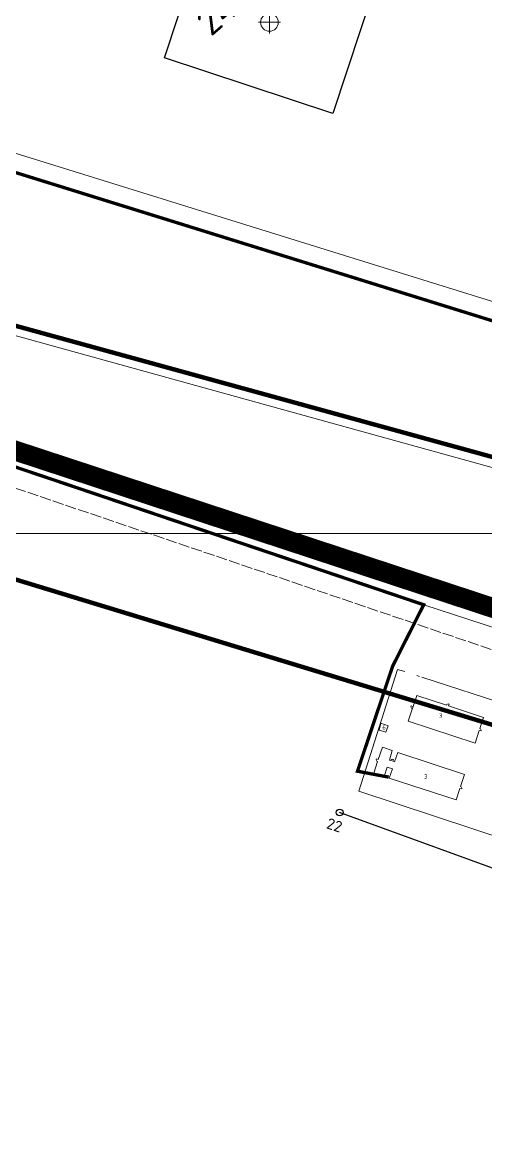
# Model space of a CAD drawing. Header units: millimetres. Extents: x 519 to 9564855, y -810 to 5021775.
# Drawn here: x 9535526 to 9535735, y 4996722 to 4997231 of the extents above; entities that cross this region are included whole.
import ezdxf

# ---------------------------------------------------------------- set-up
doc = ezdxf.new("R2010")
doc.units = ezdxf.units.MM
doc.header["$LTSCALE"] = 2
doc.header["$MEASUREMENT"] = 0
doc.header["$PDMODE"] = 2
doc.header["$PDSIZE"] = 5
for name, pattern in [('ACAD_ISO02W100', [15, 12, -3]), ('DASHED2', [9.525, 6.35, -3.175]), ('Коллектор общий', [11, 5, -1, 5]), ('Отмостка здания', [1.5, 0.375, -0.75, 0.375])]:
    doc.linetypes.add(name, pattern=pattern)
for name, color, linetype in [('GRID_PULKOVO', 7, 'Continuous'), ('New disposal wells', 191, 'Continuous'), ('PPLINE_WAT', 7, 'WTR_LINE'), ('ROAD_GROUND', 9, 'Continuous'), ('Stage 9.Frame&Text', 7, 'Continuous'), ('здания', 253, 'Отмостка здания'), ('МГ-земельный участок', 7, 'Continuous')]:
    doc.layers.add(name, color=color, linetype=linetype)
for name, color, linetype, lineweight in [('WELLS(drilled after 2000y)', 6, 'Continuous', 40), ('Оптиковолоконный кабель', 220, 'CAB6', 20), ('Скв на 2025 допы от ХеКай', 204, 'Continuous', 0), ('Электро', 1, 'Continuous', 30), ('Электроснаб', 1, 'Continuous', 18), ('Электроснабжене', 1, 'Continuous', 18)]:
    doc.layers.add(name, color=color, linetype=linetype, lineweight=lineweight)
doc.styles.add('92051501$0$STANDARD', font='simplex.shx')
doc.styles.add('Elect', font='isocpeur.ttf')
doc.styles.get("Standard").update_dxf_attribs({"font": 'isocpeur.ttf', "width": 0.5})
doc.linetypes.add('_GP_B3', pattern='A,100,-6,["В3",Standard,S=5,R=0,X=-3,Y=-2.5],-8', length=114)
doc.linetypes.add('CAB', pattern='A,0.7,-0.43403,["K",Standard,S=0.9,R=0,X=-0.4,Y=-0.3],-0.8', length=1.93403)
doc.linetypes.add('CAB6', pattern='A,0.9,-0.9,["6",Standard,S=0.9,R=0,X=-0.8,Y=-0.4],11', length=12.8)
doc.linetypes.add('WTR_LINE', pattern='A,0.5,-0.2,["W",92051501$0$STANDARD,S=0.1,R=0,X=-0.1,Y=-0.05],-0.05', length=0.75)
doc.linetypes.add('Ограждение из колючей проволоки', pattern='A,0.75,-0.25,[9,митяй.shx,S=0.05,R=0,X=0,Y=0],-0.5,-0.25,0.75', length=2.5)

# ---------------------------------------------------------------- blocks, each defined once
blk = doc.blocks.new('92051501$0$WELLPAD')
at = {"flags": 128}
blk.add_lwpolyline([(40, -30), (-40, -30), (-40, 30), (40, 30)], close=True, dxfattribs=at)

msp = doc.modelspace()

# ---------------------------------------------------------------- linework, layer by layer
at = {"color": 5, "linetype": 'Ограждение из колючей проволоки', "lineweight": 0}
for p, q in [((9535695.197, 4996938.601, -2.524), (9535677.6, 4996883.6, -2.524)), ((9535868.959, 4996882.481, -2.524), (9535706.123, 4996935.069, -2.524)), ((9535677.6, 4996883.6, -2.524), (9535850.847, 4996826.334, -2.524))]:
    msp.add_line(p, q, dxfattribs=at)
at = {"color": 5, "lineweight": 0}
for p, q in [((9535698.47763, 4996937.62865, -2.524), (9535695.197, 4996938.601, -2.524)), ((9535705.01524, 4996935.39016, -2.524), (9535703.93424, 4996935.78657, -2.524)), ((9535699.925, 4996915.244, 0.119), (9535703.82, 4996926.879, 0.119)), ((9535703.82, 4996926.879, 0.119), (9535717.25182, 4996922.40552, 0.119)), ((9535718.12731, 4996922.09226, 0.119), (9535718.40917, 4996922.94698, 0.119)), ((9535702.13142, 4996921.83469, 0.119), (9535701.27536, 4996922.11248, 0.119)), ((9535718.12731, 4996922.09226, 0.119), (9535733.924, 4996916.886, 0.119)), ((9535730.185, 4996905.334, 0.119), (9535699.925, 4996915.244, 0.119)), ((9535733.924, 4996916.886, 0.119), (9535732.32702, 4996911.95197, 0.119)), ((9535732.03984, 4996911.06469, 0.119), (9535730.185, 4996905.334, 0.119)), ((9535732.03429, 4996911.06587, 0.119), (9535732.91468, 4996910.87899, 0.119)), ((9535688.29051, 4996903.42481, 0.581), (9535686.45957, 4996897.91513, 0.581)), ((9535692.746, 4996901.978, 0.581), (9535688.29051, 4996903.42481, 0.581)), ((9535686.45957, 4996897.91513, 0.581), (9535685.60352, 4996898.19291, 0.581)), ((9535691.504, 4996897.661, 0.581), (9535692.746, 4996901.978, 0.581)), ((9535692.16982, 4996897.41558, 0.581), (9535691.504, 4996897.661, 0.581)), ((9535693.04182, 4996897.09415, 0.581), (9535693.31443, 4996897.98347, 0.581)), ((9535695.342, 4996901.116, 0.581), (9535693.76172, 4996896.8288, 0.581)), ((9535725.371, 4996891.16, 0.581), (9535695.342, 4996901.116, 0.581)), ((9535686.15049, 4996897.03816, 0.581), (9535684.39981, 4996891.75096, 0.581)), ((9535689.06566, 4996890.20602, 0.581), (9535690.458, 4996894.411, 0.581)), ((9535690.458, 4996894.411, 0.581), (9535692.855, 4996893.678, 0.581)), ((9535692.855, 4996893.678, 0.581), (9535691.429, 4996889.452, 0.581)), ((9535693.76172, 4996896.8288, 0.581), (9535693.04182, 4996897.09415, 0.581)), ((9535684.41002, 4996891.74758, 0.581), (9535689.06566, 4996890.20602, 0.581)), ((9535691.429, 4996889.452, 0.581), (9535721.66, 4996879.63, 0.581)), ((9535723.61973, 4996885.71885, 0.581), (9535725.371, 4996891.16, 0.581)), ((9535721.66, 4996879.63, 0.581), (9535723.33406, 4996884.83126, 0.581)), ((9535723.32701, 4996884.83276, 0.581), (9535724.20739, 4996884.64588, 0.581))]:
    msp.add_line(p, q, dxfattribs=at)
at = {"lineweight": 0}
for q in [(9535718.40917, 4996922.94698, 0.119), (9535733.924, 4996916.886, 0.119)]:
    msp.add_line((9535718.12731, 4996922.09226, 0.119), q, dxfattribs=at)
msp.add_arc((9535718.11124, 4996922.07618, 0.119), 0.92036, 71.1123627, 159.0326218, dxfattribs=at)
at = {"color": 5, "lineweight": 0}
for centre, radius, start, end in [((9535718.11124, 4996922.07618, 0.119), 0.92036, 71.1123627, 159.0326218), ((9535702.14757, 4996921.8187, 0.119), 0.92036, 161.3855192, 249.3057782), ((9535732.0056, 4996911.07852, 0.119), 0.93071, 347.6211192, 69.7973382), ((9535686.47573, 4996897.89914, 0.581), 0.92036, 161.3855192, 249.3057782), ((9535693.03657, 4996897.10606, 0.581), 0.92036, 72.428151, 160.3484101), ((9535723.29832, 4996884.8454, 0.581), 0.93071, 347.6211192, 69.7973382)]:
    msp.add_arc(centre, radius, start, end, dxfattribs=at)
at = {"layer": 'GRID_PULKOVO', "lineweight": 0}
msp.add_line((9533000, 4997000), (9548000, 4997000), dxfattribs=at)
at = {"layer": 'New disposal wells', "color": 84, "linetype": 'ByBlock', "lineweight": 0, "ltscale": 25}
msp.add_line((9535970.64922, 4996965.15013), (9535412, 4997120), dxfattribs=at)
at = {"layer": 'New disposal wells', "color": 84, "lineweight": 0, "const_width": 2}
msp.add_lwpolyline([(9536407.99, 4995897.89), (9536708.15, 4996733.18), (9536469.89, 4996809.64), (9536232.22, 4996885.8), (9535970.48, 4996970.56), (9535408.58, 4997125.13), (9535186.3, 4997174.78689), (9535186.3, 4997174.78689)], dxfattribs=at)
at = {"layer": 'PPLINE_WAT', "color": 30, "linetype": 'Коллектор общий', "lineweight": 0, "ltscale": 0.5, "true_color": 0xf26722, "flags": 128}
msp.add_lwpolyline([(9535046.36127, 4997288.56149), (9535148.47954, 4997170.25035), (9535148.47954, 4997170.25035), (9535148.47954, 4997170.25035), (9535148.47954, 4997170.25035), (9535180.25997, 4997160.27006), (9535215.65594, 4997149.15436), (9535270.41631, 4997131.95748), (9535314.69221, 4997118.05314), (9535387.00053, 4997095.34553), (9535485.08724, 4997064.44103), (9535475.8257, 4997036.2876), (9535898.18312, 4996893.12047), (9536103.66, 4996826.34), (9536714.28026, 4996630.74607), (9537054.54945, 4996524.46369), (9537566.5859, 4996359.7184), (9537781.33681, 4996067.54544)], dxfattribs=at)
at = {"layer": 'PPLINE_WAT', "color": 5, "linetype": '_GP_B3', "lineweight": 0, "ltscale": 0.01, "flags": 128}
msp.add_lwpolyline([(9535082.92219, 4997211.76586), (9535233.59197, 4997261.4994), (9539077.337, 4996067.316)], dxfattribs=at)
at = {"layer": 'ROAD_GROUND', "color": 8, "lineweight": 0, "const_width": 9}
msp.add_lwpolyline([(9535986.46099, 4996884.66238), (9534663.59289, 4997320.09621)], dxfattribs=at)
at = {"layer": 'ROAD_GROUND', "lineweight": 0}
for points in [[(9535987.39892, 4996887.51199), (9534665.68911, 4997322.54168)], [(9535988.71435, 4996880.76238), (9534666.44255, 4997315.97704)]]:
    msp.add_lwpolyline(points, dxfattribs=at)
at = {"layer": 'Stage 9.Frame&Text', "color": 0, "linetype": 'ByBlock', "lineweight": 0}
msp.add_circle((9535637.3, 4997230.78), 4, dxfattribs=at)
msp.add_point((9535637.3, 4997230.78), dxfattribs=at)
at = {"layer": 'WELLS(drilled after 2000y)', "linetype": 'CAB', "lineweight": 0, "elevation": -39.9038}
msp.add_lwpolyline([(9534877.32758, 4997277.02824), (9534869.597, 4997253.5278), (9534868.0219, 4997241.9729), (9535191.5832, 4997137.1307), (9535211.6021, 4997126.4322), (9535225.3232, 4997124.1542), (9535307.1944, 4997102.6529), (9535706.976, 4996967.7849), (9535692.9348, 4996940.0376), (9535677.0554, 4996892.6254), (9535691.137, 4996889.9515)], dxfattribs=at)
at = {"layer": 'здания', "color": 5, "linetype": 'Continuous', "lineweight": 0, "elevation": -0.304}
msp.add_lwpolyline([(9535690.859, 4996913.094), (9535687.652, 4996914.331), (9535686.792, 4996911.171), (9535689.903, 4996910.286), (9535690.859, 4996913.094)], dxfattribs=at)
at = {"layer": 'МГ-земельный участок', "color": 0, "linetype": 'DASHED2', "lineweight": 25, "ltscale": 5, "const_width": 2}
msp.add_lwpolyline([(9522167.80801, 4999999.48247), (9521654, 5002362), (9522840, 5002532), (9525642, 5002155), (9528521, 5002235), (9531281, 5003464), (9533105, 5001043), (9546614, 4998215), (9544978, 4995525), (9543652, 4996420), (9539605, 4995735), (9529554.6705, 4998798.09585), (9529554.71722, 4998845.23995), (9529525.402, 4998845.269), (9529525.36994, 4998882.97318), (9529309.91997, 4998882.84552), (9526935, 5000017), (9526935, 4999132), (9522906, 5001105), (9522683.367, 5000265.06642), (9522496, 5000315)], close=True, dxfattribs=at)
at = {"layer": 'Оптиковолоконный кабель', "linetype": 'ACAD_ISO02W100', "lineweight": 0, "ltscale": 0.5, "const_width": 1.5, "elevation": -39.9038}
msp.add_lwpolyline([(9534877.32758, 4997277.02824), (9534869.597, 4997253.5278), (9534868.0219, 4997241.9729), (9535191.5832, 4997137.1307), (9535211.6021, 4997126.4322), (9535225.3232, 4997124.1542), (9535307.1944, 4997102.6529), (9535706.976, 4996967.7849), (9535692.9348, 4996940.0376), (9535677.0554, 4996892.6254), (9535691.137, 4996889.9515)], dxfattribs=at)
at = {"layer": 'Оптиковолоконный кабель', "linetype": 'CAB', "lineweight": 0, "ltscale": 0.5, "elevation": -39.9038}
msp.add_lwpolyline([(9535706.976, 4996967.7849), (9535889.9118, 4996908.132), (9536172.203, 4996823.0968), (9536637.7936, 4996673.2783), (9537063.1539, 4996537.2587), (9537966.555, 4996252.0912), (9537974.7377, 4996235.4108), (9537974.3773, 4996220.8647), (9537958.0942, 4996168.5205), (9537919.4849, 4996062.867)], dxfattribs=at)
at = {"layer": 'Скв на 2025 допы от ХеКай', "color": 244, "linetype": 'ACAD_ISO02W100', "lineweight": 0, "true_color": 0x991b1e, "const_width": 1.5, "elevation": 23.89046}
msp.add_lwpolyline([(9534979.02349, 4997234.22329), (9534991.48963, 4997272.62823), (9535106.23171, 4997237.03287), (9535120.56024, 4997221.5405), (9535244.12576, 4997249.5346), (9537470.7969, 4996557.32601), (9537504.74657, 4996520.61879), (9537600.25634, 4996490.98969), (9537649.02056, 4996502.03736), (9538159.70206, 4996343.61342), (9538350.7216, 4996284.35522), (9538541.74114, 4996225.09702), (9538732.76507, 4996165.85294), (9538761.24948, 4996157.00101), (9538828.27048, 4996136.20971), (9538923.447, 4996105.53229), (9538983.87776, 4996085.78217), (9539109.12615, 4996467.2582), (9539371.99663, 4997269.22699), (9539580.04443, 4997902.88986), (9539655.17686, 4998179.87523), (9539745.95467, 4998456.36228), (9539768.58854, 4998525.29955), (9539771.34729, 4998524.39378)], dxfattribs=at)
at = {"layer": 'Электро', "ltscale": 0.05}
msp.add_line((9536945.14951, 4996409.38013, 0), (9535668.99919, 4996873.97039, 0), dxfattribs=at)
msp.add_circle((9535668.99919, 4996873.97039, 0), 1.52346, dxfattribs=at)
at = {"layer": 'Электроснаб', "color": 1, "lineweight": 0, "ltscale": 0.05}
msp.add_line((9536945.14951, 4996409.38013, 0), (9535668.99919, 4996873.97039, 0), dxfattribs=at)
msp.add_circle((9535668.99919, 4996873.97039, 0), 1.52346, dxfattribs=at)
at = {"layer": 'Электроснабжене', "color": 1, "lineweight": 0, "ltscale": 0.05}
msp.add_line((9536945.14951, 4996409.38013, 0), (9535668.99919, 4996873.97039, 0), dxfattribs=at)
msp.add_circle((9535668.99919, 4996873.97039, 0), 1.52346, dxfattribs=at)

# ---------------------------------------------------------------- block references
at = {"layer": 'Stage 9.Frame&Text', "color": 0, "linetype": 'ByBlock', "lineweight": 0, "xscale": 1.000397499139614, "yscale": 1.000397499139614, "zscale": 1.000397499139614, "rotation": 341.6915560444714}
msp.add_blockref('92051501$0$WELLPAD', (9535637.31016, 4997230.68831, 0.00005), dxfattribs=at)

# ---------------------------------------------------------------- texts
at = {"linetype": 'Continuous', "lineweight": 0}
msp.add_text('3', height=2, dxfattribs=at).set_placement((9535713.83968, 4996916.75847, 22.442))
at = {"color": 5, "linetype": 'Continuous', "lineweight": 0}
for s, p in [('3', (9535713.83968, 4996916.75847, 22.442)), ('6', (9535688.28312, 4996911.43635, 22.442)), ('3', (9535707.13489, 4996889.29654, 22.442))]:
    msp.add_text(s, height=2, dxfattribs=at).set_placement(p)
at = {"layer": 'Stage 9.Frame&Text', "color": 0, "linetype": 'ByBlock', "lineweight": 0, "style": 'Elect'}
msp.add_text('2492', height=12, rotation=41, dxfattribs=at).set_placement((9535610.92015, 4997224.06963))
at = {"layer": 'Электро', "ltscale": 0.05}
msp.add_text('22', height=5, rotation=342, dxfattribs=at).set_placement((9535662.65278, 4996866.95152, -0.00006))
at = {"layer": 'Электроснаб', "color": 1, "lineweight": 0, "ltscale": 0.05}
msp.add_text('22', height=5, rotation=342, dxfattribs=at).set_placement((9535662.65278, 4996866.95152, -0.00006))
at = {"layer": 'Электроснабжене', "color": 1, "lineweight": 0, "ltscale": 0.05}
msp.add_text('22', height=5, rotation=342, dxfattribs=at).set_placement((9535662.65278, 4996866.95152, -0.00006))

doc.saveas('drawing.dxf')
